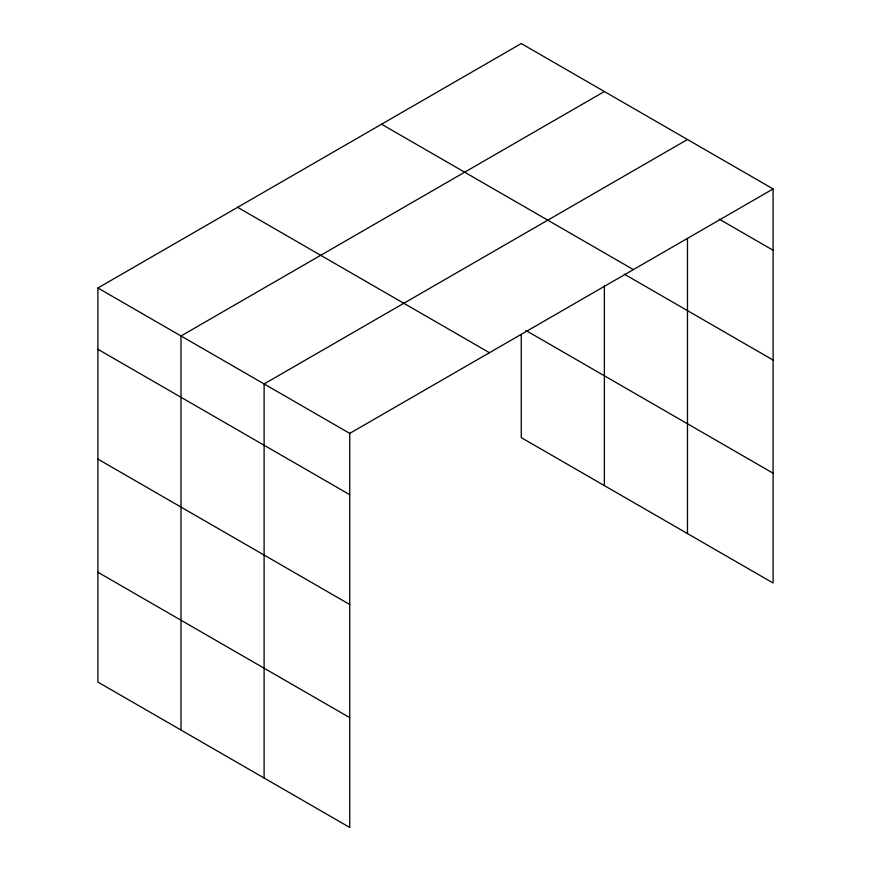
<?xml version="1.0" encoding="UTF-8"?>
<svg xmlns="http://www.w3.org/2000/svg" width="871" height="871" viewBox="0 0 871 871"><rect width="100%" height="100%" fill="white"/><g stroke="black" fill="none" stroke-linecap="round" stroke-linejoin="round"><path stroke-width="1.31" d="M687.48 238.774L687.48 533.585M521.272 334.584L521.272 437.623L773.1 583.015L773.1 188.942L521.272 43.55L97.9 287.985L97.9 682.058L349.728 827.45L349.728 433.377L97.9 287.985M604.376 91.531L181.005 335.966L181.005 730.04M687.48 139.512L264.109 383.948L264.109 778.021M349.728 433.377L773.1 188.942M719.152 219.1L773.1 250.249M381.563 124.215L633.391 269.607M624.278 274.136L773.1 360.061M525.953 330.512L773.1 473.203M237.609 207.32L489.437 352.711M97.9 349.293L349.728 494.684M97.9 459.104L349.728 604.496M97.9 572.247L349.728 717.639M604.376 285.546L604.376 485.604"/></g></svg>
